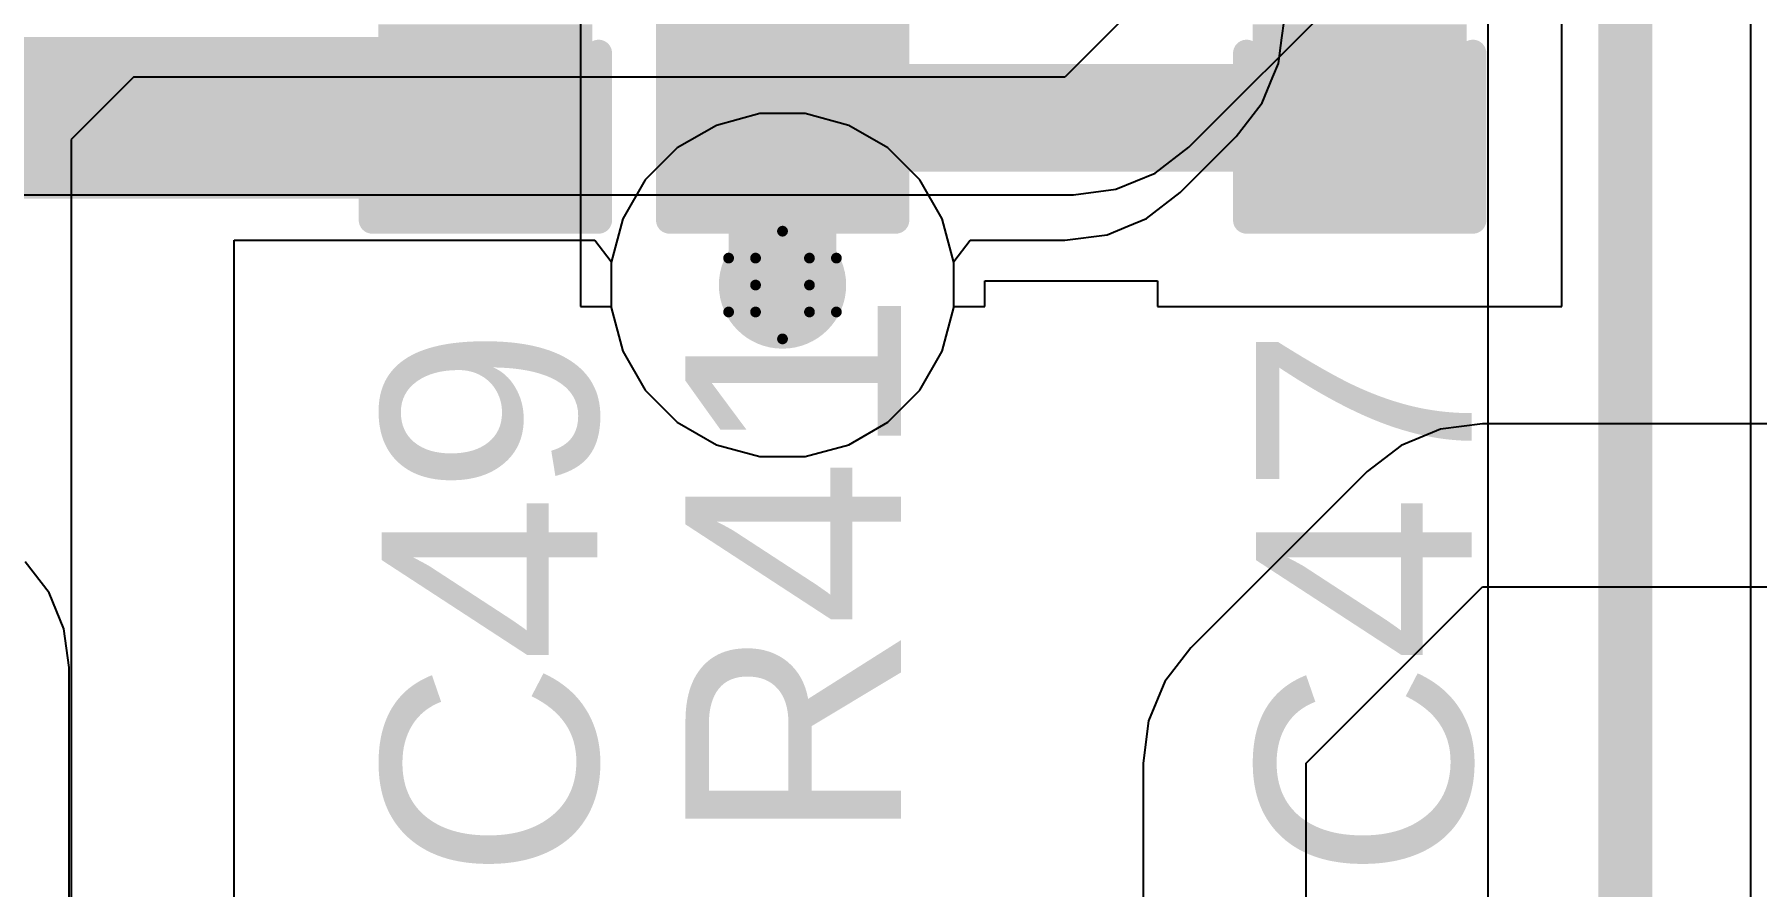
# Model space of a CAD drawing. Header units: inches. Extents: x -3 to 5437, y -3 to 5435.
# Drawn here: x 124.36 to 132.48, y 30.69 to 34.71 of the extents above; entities that cross this region are included whole.
import ezdxf

# ---------------------------------------------------------------- set-up
doc = ezdxf.new("R2010")
doc.units = ezdxf.units.IN
for name, color, linetype in [('Bottom Layer', 5, 'Continuous'), ('Drill Drawing', 1, 'Continuous'), ('GND', 16, 'Continuous'), ('PWR', 76, 'Continuous'), ('Top Layer', 1, 'Continuous'), ('Top Overlay', 2, 'Continuous'), ('Top Paste', 8, 'Continuous'), ('Top Solder', 216, 'Continuous'), ('Via Holes', 16, 'Continuous')]:
    doc.layers.add(name, color=color, linetype=linetype)
doc.styles.add('Arial', font='', dxfattribs={"height": 0.2})
doc.styles.get('Arial').set_extended_font_data('Arial')

# ---------------------------------------------------------------- blocks, each defined once
blk = doc.blocks.new('RES_0603_430')
at = {"layer": 'Top Layer'}
for points in [[(-0.381, 0.4445), (-0.381, -0.4445), (-1.143, -0.4445), (-1.143, 0.4445)], [(1.143, 0.4445), (1.143, -0.4445), (0.381, -0.4445), (0.381, 0.4445)]]:
    blk.add_hatch(color=1, dxfattribs=at).paths.add_polyline_path(points)
at = {"layer": 'Top Paste'}
for points in [[(-0.381, 0.4445), (-0.381, -0.4445), (-1.143, -0.4445), (-1.143, 0.4445)], [(1.143, 0.4445), (1.143, -0.4445), (0.381, -0.4445), (0.381, 0.4445)]]:
    blk.add_hatch(color=8, dxfattribs=at).paths.add_polyline_path(points)
at = {"layer": 'Top Solder'}
for points in [[(-0.2794, 0.5461), (-0.2794, -0.5461), (-1.2446, -0.5461), (-1.2446, 0.5461)], [(1.2446, 0.5461), (1.2446, -0.5461), (0.2794, -0.5461), (0.2794, 0.5461)]]:
    blk.add_hatch(color=216, dxfattribs=at).paths.add_polyline_path(points)
at = {"layer": 'Top Overlay'}
for points in [[(1.2446, 0.5334, 0.127, 0.127, 0), (-1.2446, 0.5334, 0.127, 0.127, 0)], [(-1.2446, -0.5334, 0.127, 0.127, 0), (-1.2446, 0.5334, 0.127, 0.127, 0)], [(1.2446, -0.5334, 0.127, 0.127, 0), (1.2446, 0.5334, 0.127, 0.127, 0)], [(1.2446, -0.5334, 0.127, 0.127, 0), (-1.2446, -0.5334, 0.127, 0.127, 0)]]:
    blk.add_lwpolyline(points, format="xyseb", dxfattribs=at)
for points in [[(-1.27635, 0.5334, 0.0635, 0.0635, 1), (-1.21285, 0.5334, 0.0635, 0.0635, 1)], [(-1.27635, 0.5334, 0.0635, 0.0635, 1), (-1.21285, 0.5334, 0.0635, 0.0635, 1)], [(1.21285, 0.5334, 0.0635, 0.0635, 1), (1.27635, 0.5334, 0.0635, 0.0635, 1)], [(1.21285, 0.5334, 0.0635, 0.0635, 1), (1.27635, 0.5334, 0.0635, 0.0635, 1)], [(-1.27635, -0.5334, 0.0635, 0.0635, 1), (-1.21285, -0.5334, 0.0635, 0.0635, 1)], [(-1.27635, -0.5334, 0.0635, 0.0635, 1), (-1.21285, -0.5334, 0.0635, 0.0635, 1)], [(1.21285, -0.5334, 0.0635, 0.0635, 1), (1.27635, -0.5334, 0.0635, 0.0635, 1)], [(1.21285, -0.5334, 0.0635, 0.0635, 1), (1.27635, -0.5334, 0.0635, 0.0635, 1)]]:
    blk.add_lwpolyline(points, format="xyseb", close=True, dxfattribs=at)
blk = doc.blocks.new('C__0603_469')
at = {"layer": 'Top Layer'}
for points in [[(-0.381, 0.4445), (-0.381, -0.4445), (-1.143, -0.4445), (-1.143, 0.4445)], [(1.143, 0.4445), (1.143, -0.4445), (0.381, -0.4445), (0.381, 0.4445)]]:
    blk.add_hatch(color=1, dxfattribs=at).paths.add_polyline_path(points)
at = {"layer": 'Top Paste'}
for points in [[(-0.381, 0.4445), (-0.381, -0.4445), (-1.143, -0.4445), (-1.143, 0.4445)], [(1.143, 0.4445), (1.143, -0.4445), (0.381, -0.4445), (0.381, 0.4445)]]:
    blk.add_hatch(color=8, dxfattribs=at).paths.add_polyline_path(points)
at = {"layer": 'Top Solder'}
for points in [[(-0.321, 0.5045), (-0.321, -0.5045), (-1.203, -0.5045), (-1.203, 0.5045)], [(1.203, 0.5045), (1.203, -0.5045), (0.321, -0.5045), (0.321, 0.5045)]]:
    blk.add_hatch(color=216, dxfattribs=at).paths.add_polyline_path(points)
at = {"layer": 'Top Overlay'}
for points in [[(-1.2446, -0.5334, 0.127, 0.127, 0), (-1.2446, 0.5334, 0.127, 0.127, 0)], [(-0.4572, 0.5334, 0.127, 0.127, 0), (-1.2446, 0.5334, 0.127, 0.127, 0)], [(1.2446, 0.5334, 0.127, 0.127, 0), (0.4572, 0.5334, 0.127, 0.127, 0)], [(1.2446, -0.5334, 0.127, 0.127, 0), (1.2446, 0.5334, 0.127, 0.127, 0)], [(-0.4572, -0.5334, 0.127, 0.127, 0), (-1.2446, -0.5334, 0.127, 0.127, 0)], [(1.2446, -0.5334, 0.127, 0.127, 0), (0.4572, -0.5334, 0.127, 0.127, 0)]]:
    blk.add_lwpolyline(points, format="xyseb", dxfattribs=at)
for points in [[(-1.2764, 0.5334, 0.0635, 0.0635, 1), (-1.2128, 0.5334, 0.0635, 0.0635, 1)], [(-1.2764, 0.5334, 0.0635, 0.0635, 1), (-1.2128, 0.5334, 0.0635, 0.0635, 1)], [(-0.4889, 0.5334, 0.0635, 0.0635, 1), (-0.4254, 0.5334, 0.0635, 0.0635, 1)], [(0.4254, 0.5334, 0.0635, 0.0635, 1), (0.4889, 0.5334, 0.0635, 0.0635, 1)], [(1.2128, 0.5334, 0.0635, 0.0635, 1), (1.2764, 0.5334, 0.0635, 0.0635, 1)], [(1.2128, 0.5334, 0.0635, 0.0635, 1), (1.2764, 0.5334, 0.0635, 0.0635, 1)], [(-1.2764, -0.5334, 0.0635, 0.0635, 1), (-1.2128, -0.5334, 0.0635, 0.0635, 1)], [(-1.2764, -0.5334, 0.0635, 0.0635, 1), (-1.2128, -0.5334, 0.0635, 0.0635, 1)], [(-0.4889, -0.5334, 0.0635, 0.0635, 1), (-0.4254, -0.5334, 0.0635, 0.0635, 1)], [(0.4254, -0.5334, 0.0635, 0.0635, 1), (0.4889, -0.5334, 0.0635, 0.0635, 1)], [(1.2128, -0.5334, 0.0635, 0.0635, 1), (1.2764, -0.5334, 0.0635, 0.0635, 1)], [(1.2128, -0.5334, 0.0635, 0.0635, 1), (1.2764, -0.5334, 0.0635, 0.0635, 1)]]:
    blk.add_lwpolyline(points, format="xyseb", close=True, dxfattribs=at)
blk = doc.blocks.new('C__0603_471')
at = {"layer": 'Top Layer'}
for points in [[(-0.381, 0.4445), (-0.381, -0.4445), (-1.143, -0.4445), (-1.143, 0.4445)], [(1.143, 0.4445), (1.143, -0.4445), (0.381, -0.4445), (0.381, 0.4445)]]:
    blk.add_hatch(color=1, dxfattribs=at).paths.add_polyline_path(points)
at = {"layer": 'Top Paste'}
for points in [[(-0.381, 0.4445), (-0.381, -0.4445), (-1.143, -0.4445), (-1.143, 0.4445)], [(1.143, 0.4445), (1.143, -0.4445), (0.381, -0.4445), (0.381, 0.4445)]]:
    blk.add_hatch(color=8, dxfattribs=at).paths.add_polyline_path(points)
at = {"layer": 'Top Solder'}
for points in [[(-0.321, 0.5045), (-0.321, -0.5045), (-1.203, -0.5045), (-1.203, 0.5045)], [(1.203, 0.5045), (1.203, -0.5045), (0.321, -0.5045), (0.321, 0.5045)]]:
    blk.add_hatch(color=216, dxfattribs=at).paths.add_polyline_path(points)
at = {"layer": 'Top Overlay'}
for points in [[(-1.2446, 0.5334, 0.127, 0.127, 0), (-1.2446, -0.5334, 0.127, 0.127, 0)], [(-1.2446, 0.5334, 0.127, 0.127, 0), (-0.4572, 0.5334, 0.127, 0.127, 0)], [(0.4572, 0.5334, 0.127, 0.127, 0), (1.2446, 0.5334, 0.127, 0.127, 0)], [(1.2446, 0.5334, 0.127, 0.127, 0), (1.2446, -0.5334, 0.127, 0.127, 0)], [(-1.2446, -0.5334, 0.127, 0.127, 0), (-0.4572, -0.5334, 0.127, 0.127, 0)], [(0.4572, -0.5334, 0.127, 0.127, 0), (1.2446, -0.5334, 0.127, 0.127, 0)]]:
    blk.add_lwpolyline(points, format="xyseb", dxfattribs=at)
for points in [[(-1.2764, 0.5334, 0.0635, 0.0635, 1), (-1.2128, 0.5334, 0.0635, 0.0635, 1)], [(-1.2764, 0.5334, 0.0635, 0.0635, 1), (-1.2128, 0.5334, 0.0635, 0.0635, 1)], [(-0.4889, 0.5334, 0.0635, 0.0635, 1), (-0.4254, 0.5334, 0.0635, 0.0635, 1)], [(0.4254, 0.5334, 0.0635, 0.0635, 1), (0.4889, 0.5334, 0.0635, 0.0635, 1)], [(1.2128, 0.5334, 0.0635, 0.0635, 1), (1.2764, 0.5334, 0.0635, 0.0635, 1)], [(1.2128, 0.5334, 0.0635, 0.0635, 1), (1.2764, 0.5334, 0.0635, 0.0635, 1)], [(-1.2764, -0.5334, 0.0635, 0.0635, 1), (-1.2128, -0.5334, 0.0635, 0.0635, 1)], [(-1.2764, -0.5334, 0.0635, 0.0635, 1), (-1.2128, -0.5334, 0.0635, 0.0635, 1)], [(-0.4889, -0.5334, 0.0635, 0.0635, 1), (-0.4254, -0.5334, 0.0635, 0.0635, 1)], [(0.4254, -0.5334, 0.0635, 0.0635, 1), (0.4889, -0.5334, 0.0635, 0.0635, 1)], [(1.2128, -0.5334, 0.0635, 0.0635, 1), (1.2764, -0.5334, 0.0635, 0.0635, 1)], [(1.2128, -0.5334, 0.0635, 0.0635, 1), (1.2764, -0.5334, 0.0635, 0.0635, 1)]]:
    blk.add_lwpolyline(points, format="xyseb", close=True, dxfattribs=at)

msp = doc.modelspace()

# ---------------------------------------------------------------- hatches: boundary and pattern name
at = {"layer": 'Bottom Layer'}
h = msp.add_hatch(color=5, dxfattribs=at)
edge = h.paths.add_edge_path()
edge.add_arc((127.889, 33.528), 0.3, 0, 360)
at = {"layer": 'GND'}
h = msp.add_hatch(color=16, dxfattribs=at)
edge = h.paths.add_edge_path()
edge.add_arc((127.889, 33.528), 0.3, 0, 360)
at = {"layer": 'PWR'}
h = msp.add_hatch(color=76, dxfattribs=at)
edge = h.paths.add_edge_path()
edge.add_arc((127.889, 33.528), 0.3, 0, 360)
at = {"layer": 'Top Layer'}
msp.add_hatch(color=1, dxfattribs=at).paths.add_polyline_path([(118.6425, 33.9353), (126.9331, 33.9353), (126.9331, 34.6973), (118.6425, 34.6973)])
h = msp.add_hatch(color=1, dxfattribs=at)
edge = h.paths.add_edge_path()
edge.add_arc((127.889, 33.528), 0.3, 0, 360)
at = {"layer": 'Via Holes'}
h = msp.add_hatch(color=7, dxfattribs=at)
edge = h.paths.add_edge_path()
edge.add_arc((127.889, 33.528), 0.15, 0, 360)

# ---------------------------------------------------------------- linework, layer by layer
at = {"layer": 'Bottom Layer'}
for p, q in [((131.2144, 36.9553), (131.2144, 23.2031)), ((129.4844, 34.7721), (129.2201, 34.5077)), ((130.2427, 34.6935), (130.253, 34.772)), ((130.2268, 34.5731), (130.2427, 34.6935)), ((124.8301, 34.5077), (124.5362, 34.2138)), ((129.2201, 34.5077), (124.8301, 34.5077)), ((130.1501, 34.3878), (130.2005, 34.5095)), ((130.2005, 34.5095), (130.2268, 34.5731)), ((130.2268, 34.5731), (130.2268, 34.5731)), ((130.2268, 34.5731), (130.2268, 34.5731)), ((130.0922, 34.3124), (130.15, 34.3877)), ((130.15, 34.3877), (130.1501, 34.3878)), ((130.15, 34.3877), (130.15, 34.3877)), ((130.0279, 34.2286), (130.0922, 34.3124)), ((124.5362, 34.2138), (124.5362, 19.185)), ((129.7636, 33.9642), (130.0279, 34.2286)), ((130.0279, 34.2286), (130.0279, 34.2286)), ((130.0279, 34.2286), (130.0279, 34.2286)), ((129.6044, 33.8421), (129.7636, 33.9642)), ((129.419, 33.7653), (129.5171, 33.806)), ((129.5171, 33.806), (129.6044, 33.8421)), ((129.6044, 33.8421), (129.6044, 33.8421)), ((129.6044, 33.8421), (129.6044, 33.8421)), ((125.3048, 26.3841), (125.3048, 33.7392)), ((125.3048, 33.7392), (127.0048, 33.7392)), ((127.0048, 33.7392), (127.0821, 33.6384)), ((128.6959, 33.6384), (128.7732, 33.7392)), ((128.7732, 33.7392), (129.2201, 33.7392)), ((129.2201, 33.7392), (129.419, 33.7653)), ((129.419, 33.7653), (129.419, 33.7653)), ((127.0821, 33.6384), (127.081, 33.6344)), ((127.081, 33.6344), (127.081, 33.4216)), ((128.697, 33.6344), (128.6959, 33.6384)), ((128.697, 33.4216), (128.697, 33.6344)), ((127.081, 33.4216), (127.1361, 33.2161)), ((128.6419, 33.2161), (128.697, 33.4216)), ((127.1361, 33.2161), (127.2424, 33.0319)), ((128.5356, 33.0319), (128.6419, 33.2161)), ((127.2424, 33.0319), (127.3929, 32.8814)), ((128.3851, 32.8814), (128.5356, 33.0319)), ((127.3929, 32.8814), (127.5771, 32.7751)), ((128.2009, 32.7751), (128.3851, 32.8814)), ((127.5771, 32.7751), (127.7826, 32.72)), ((127.7826, 32.72), (127.9954, 32.72)), ((127.9954, 32.72), (128.2009, 32.7751))]:
    msp.add_line(p, q, dxfattribs=at)
msp.add_lwpolyline([(131.8618, 22.7085, 0.254, 0.254, 0), (131.8618, 37.2235, 0.254, 0.254, 0)], format="xyseb", dxfattribs=at)
at = {"layer": 'Drill Drawing'}
for points in [[(127.762, 33.655, 0.0508, 0.0508, 0), (127.889, 33.782, 0.0508, 0.0508, 0)], [(127.889, 33.782, 0.0508, 0.0508, 0), (128.016, 33.655, 0.0508, 0.0508, 0)], [(127.635, 33.655, 0.0508, 0.0508, 0), (127.762, 33.528, 0.0508, 0.0508, 0)], [(127.635, 33.655, 0.0508, 0.0508, 0), (127.762, 33.655, 0.0508, 0.0508, 0)], [(128.016, 33.655, 0.0508, 0.0508, 0), (128.143, 33.655, 0.0508, 0.0508, 0)], [(128.016, 33.528, 0.0508, 0.0508, 0), (128.143, 33.655, 0.0508, 0.0508, 0)], [(127.635, 33.401, 0.0508, 0.0508, 0), (127.762, 33.528, 0.0508, 0.0508, 0)], [(128.016, 33.528, 0.0508, 0.0508, 0), (128.143, 33.401, 0.0508, 0.0508, 0)], [(127.635, 33.401, 0.0508, 0.0508, 0), (127.762, 33.401, 0.0508, 0.0508, 0)], [(127.762, 33.401, 0.0508, 0.0508, 0), (127.889, 33.274, 0.0508, 0.0508, 0)], [(127.889, 33.274, 0.0508, 0.0508, 0), (128.016, 33.401, 0.0508, 0.0508, 0)], [(128.016, 33.401, 0.0508, 0.0508, 0), (128.143, 33.401, 0.0508, 0.0508, 0)]]:
    msp.add_lwpolyline(points, format="xyseb", dxfattribs=at)
for points in [[(127.8763, 33.782, 0.0254, 0.0254, 1), (127.9017, 33.782, 0.0254, 0.0254, 1)], [(127.8763, 33.782, 0.0254, 0.0254, 1), (127.9017, 33.782, 0.0254, 0.0254, 1)], [(127.6223, 33.655, 0.0254, 0.0254, 1), (127.6477, 33.655, 0.0254, 0.0254, 1)], [(127.6223, 33.655, 0.0254, 0.0254, 1), (127.6477, 33.655, 0.0254, 0.0254, 1)], [(127.7493, 33.655, 0.0254, 0.0254, 1), (127.7747, 33.655, 0.0254, 0.0254, 1)], [(127.7493, 33.655, 0.0254, 0.0254, 1), (127.7747, 33.655, 0.0254, 0.0254, 1)], [(128.0033, 33.655, 0.0254, 0.0254, 1), (128.0287, 33.655, 0.0254, 0.0254, 1)], [(128.0033, 33.655, 0.0254, 0.0254, 1), (128.0287, 33.655, 0.0254, 0.0254, 1)], [(128.1303, 33.655, 0.0254, 0.0254, 1), (128.1557, 33.655, 0.0254, 0.0254, 1)], [(128.1303, 33.655, 0.0254, 0.0254, 1), (128.1557, 33.655, 0.0254, 0.0254, 1)], [(127.7493, 33.528, 0.0254, 0.0254, 1), (127.7747, 33.528, 0.0254, 0.0254, 1)], [(127.7493, 33.528, 0.0254, 0.0254, 1), (127.7747, 33.528, 0.0254, 0.0254, 1)], [(128.0033, 33.528, 0.0254, 0.0254, 1), (128.0287, 33.528, 0.0254, 0.0254, 1)], [(128.0033, 33.528, 0.0254, 0.0254, 1), (128.0287, 33.528, 0.0254, 0.0254, 1)], [(127.6223, 33.401, 0.0254, 0.0254, 1), (127.6477, 33.401, 0.0254, 0.0254, 1)], [(127.6223, 33.401, 0.0254, 0.0254, 1), (127.6477, 33.401, 0.0254, 0.0254, 1)], [(127.7493, 33.401, 0.0254, 0.0254, 1), (127.7747, 33.401, 0.0254, 0.0254, 1)], [(127.7493, 33.401, 0.0254, 0.0254, 1), (127.7747, 33.401, 0.0254, 0.0254, 1)], [(128.0033, 33.401, 0.0254, 0.0254, 1), (128.0287, 33.401, 0.0254, 0.0254, 1)], [(128.0033, 33.401, 0.0254, 0.0254, 1), (128.0287, 33.401, 0.0254, 0.0254, 1)], [(128.1303, 33.401, 0.0254, 0.0254, 1), (128.1557, 33.401, 0.0254, 0.0254, 1)], [(128.1303, 33.401, 0.0254, 0.0254, 1), (128.1557, 33.401, 0.0254, 0.0254, 1)], [(127.8763, 33.274, 0.0254, 0.0254, 1), (127.9017, 33.274, 0.0254, 0.0254, 1)], [(127.8763, 33.274, 0.0254, 0.0254, 1), (127.9017, 33.274, 0.0254, 0.0254, 1)]]:
    msp.add_lwpolyline(points, format="xyseb", close=True, dxfattribs=at)
at = {"layer": 'GND'}
for p, q in [((127.5771, 34.2809), (127.3929, 34.1746)), ((127.7826, 34.336), (127.5771, 34.2809)), ((127.9954, 34.336), (127.7826, 34.336)), ((128.2009, 34.2809), (127.9954, 34.336)), ((128.3851, 34.1746), (128.2009, 34.2809)), ((127.3929, 34.1746), (127.2424, 34.0241)), ((128.5356, 34.0241), (128.3851, 34.1746)), ((127.2424, 34.0241), (127.1361, 33.8399)), ((128.6419, 33.8399), (128.5356, 34.0241)), ((127.1361, 33.8399), (127.081, 33.6344)), ((128.697, 33.6344), (128.6419, 33.8399)), ((127.081, 33.6344), (127.081, 33.4216)), ((128.697, 33.4216), (128.697, 33.6344)), ((127.081, 33.4216), (127.1361, 33.2161)), ((128.6419, 33.2161), (128.697, 33.4216)), ((127.1361, 33.2161), (127.2424, 33.0319)), ((128.5356, 33.0319), (128.6419, 33.2161)), ((127.2424, 33.0319), (127.3929, 32.8814)), ((128.3851, 32.8814), (128.5356, 33.0319)), ((127.3929, 32.8814), (127.5771, 32.7751)), ((128.2009, 32.7751), (128.3851, 32.8814)), ((127.5771, 32.7751), (127.7826, 32.72)), ((127.7826, 32.72), (127.9954, 32.72)), ((127.9954, 32.72), (128.2009, 32.7751))]:
    msp.add_line(p, q, dxfattribs=at)
at = {"layer": 'PWR'}
for p, q in [((129.8041, 34.1783), (130.9725, 35.3467)), ((129.6449, 34.0562), (129.8041, 34.1783)), ((129.4595, 33.9794), (129.6449, 34.0562)), ((123.4775, 33.9532), (129.2606, 33.9532)), ((129.2606, 33.9532), (129.4595, 33.9794)), ((130.9898, 32.848), (130.8044, 32.7712)), ((131.1887, 32.8742), (130.9898, 32.848)), ((139.3638, 32.8742), (131.1887, 32.8742)), ((130.8044, 32.7712), (130.6452, 32.6491)), ((130.6452, 32.6491), (129.8135, 31.8173)), ((130.6452, 32.6491), (130.6452, 32.6491)), ((130.357, 31.2739), (131.1887, 32.1056)), ((131.1887, 32.1056), (139.3638, 32.1056)), ((129.8135, 31.8173), (129.6914, 31.6582)), ((129.6914, 31.6582), (129.6146, 31.4728)), ((129.6146, 31.4728), (129.5884, 31.2739)), ((129.5884, 31.2739), (129.5884, 30.5853)), ((130.357, 18.1359), (130.357, 31.2739))]:
    msp.add_line(p, q, dxfattribs=at)
at = {"layer": 'Top Layer'}
for p, q in [((132.4513, 37.7194), (132.4513, 24.2601)), ((131.5622, 33.4273), (131.5622, 35.2053)), ((126.9372, 34.938), (126.9372, 33.4273)), ((128.8422, 33.4273), (128.8422, 33.5477)), ((128.8422, 33.5477), (129.6572, 33.5477)), ((129.6572, 33.5477), (129.6572, 33.4273)), ((126.9372, 33.4273), (127.081, 33.4273)), ((127.081, 33.4273), (127.081, 33.4216)), ((127.081, 33.4216), (127.1361, 33.2161)), ((128.6419, 33.2161), (128.697, 33.4216)), ((128.697, 33.4216), (128.697, 33.4273)), ((128.697, 33.4273), (128.8422, 33.4273)), ((129.6572, 33.4273), (131.5622, 33.4273)), ((127.1361, 33.2161), (127.2424, 33.0319)), ((128.5356, 33.0319), (128.6419, 33.2161)), ((127.2424, 33.0319), (127.3929, 32.8814)), ((128.3851, 32.8814), (128.5356, 33.0319)), ((127.3929, 32.8814), (127.5771, 32.7751)), ((128.2009, 32.7751), (128.3851, 32.8814)), ((127.5771, 32.7751), (127.7826, 32.72)), ((127.7826, 32.72), (127.9954, 32.72)), ((127.9954, 32.72), (128.2009, 32.7751)), ((124.4318, 32.0777), (124.3198, 32.2237)), ((124.5022, 31.9078), (124.4318, 32.0777)), ((124.5262, 31.7255), (124.5022, 31.9078)), ((124.5262, 27.2481), (124.5262, 31.7255))]:
    msp.add_line(p, q, dxfattribs=at)
for points in [[(127.889, 34.3156, 0.508, 0.508, 0), (127.8897, 34.3163, 0.508, 0.508, 0)], [(127.889, 33.528, 0.508, 0.508, 0), (127.889, 34.3156, 0.508, 0.508, 0)], [(127.8897, 34.3163, 0.508, 0.508, 0), (130.6097, 34.3163, 0.508, 0.508, 0)]]:
    msp.add_lwpolyline(points, format="xyseb", dxfattribs=at)
for points in [[(127.762, 34.3156, 0.254, 0.254, 1), (128.016, 34.3156, 0.254, 0.254, 1)], [(127.762, 34.3156, 0.254, 0.254, 1), (128.016, 34.3156, 0.254, 0.254, 1)], [(127.7627, 34.3163, 0.254, 0.254, 1), (128.0167, 34.3163, 0.254, 0.254, 1)], [(127.7627, 34.3163, 0.254, 0.254, 1), (128.0167, 34.3163, 0.254, 0.254, 1)], [(130.4827, 34.3163, 0.254, 0.254, 1), (130.7367, 34.3163, 0.254, 0.254, 1)], [(127.762, 33.528, 0.254, 0.254, 1), (128.016, 33.528, 0.254, 0.254, 1)]]:
    msp.add_lwpolyline(points, format="xyseb", close=True, dxfattribs=at)

# ---------------------------------------------------------------- block references
for name, p, rotation in [('C__0603_469', (126.4886, 35.0783), 270), ('RES_0603_430', (127.8897, 35.0783), 270), ('C__0603_471', (130.6097, 35.0783), 90)]:
    msp.add_blockref(name, p, dxfattribs=dict(rotation=rotation))

# ---------------------------------------------------------------- texts
at = {"layer": 'Top Overlay', "style": 'Arial'}
for s, p in [('R41', (128.4476, 30.8952)), ('C49', (127.0161, 30.7268)), ('C47', (131.1367, 30.7268))]:
    msp.add_text(s, height=1.016, rotation=90, dxfattribs=at).set_placement(p)

doc.saveas('drawing.dxf')
